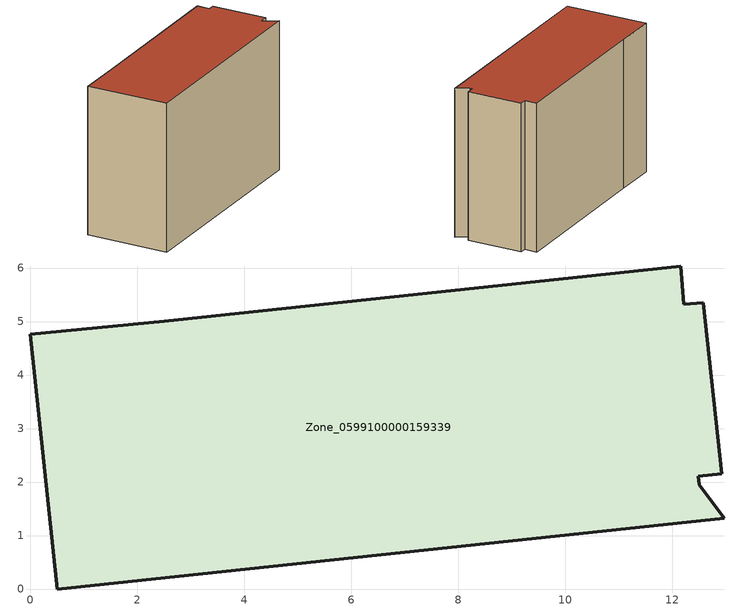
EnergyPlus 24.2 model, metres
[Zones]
Zone_0599100000159339
 floor ground (C_G): 0,4.76 2.51,5.01 12.16,6.04 12.22,5.32 12.58,5.35 12.92,2.16 12.49,2.11 12.5,1.95 12.97,1.32 0.51,0 z3.71
 wall outside (C_F): 2.51,5.01 0,4.76 0.51,0 12.97,1.32 12.5,1.95 12.49,2.11 12.92,2.16 12.58,5.35 12.22,5.32 12.16,6.04 2.51,5.01 z3.71:12.33
 roof outside (C_R): 12.97,1.32 12.5,1.95 12.49,2.11 12.92,2.16 12.58,5.35 12.22,5.32 12.16,6.04 2.51,5.01 0,4.76 0.51,0 z12.33
[BUILDING]
Pand.0599100000159339: North Axis=0; Terrain=City; Loads Convergence Tolerance Value=0.04; Temperature Convergence Tolerance Value=0.4; Solar Distribution=FullExterior; Maximum Number of Warmup Days=25; Minimum Number of Warmup Days=1
[Site:Location]
Rotterdam.The.Hague.AP_ZH_NLD Design_Conditions: Latitude=51.96; Longitude=4.45; Time Zone=1; Elevation=-4.5
[SITE:GROUNDTEMPERATURE:BUILDINGSURFACE]
18, 18, 18, 18, 18, 18, 18, 18, 18, 18, 18, 18
[MATERIAL] Thermal Absorptance=0.9; Solar Absorptance=0.7; Visible Absorptance=0.7
Name | Roughness | Thickness | Conductivity | Density | Specific Heat
G.TC.1946-1964 | MediumSmooth | 0.15 | 1 | 540 | 1210
F.TC.1946-1964 | Rough | 0.3 | 0.857143 | 1920 | 840
R.TC.1946-1964 | MediumRough | 0.2 | 0.235294 | 1500 | 1000
[CONSTRUCTION]
C_G: G.TC.1946-1964
C_F: F.TC.1946-1964
C_R: R.TC.1946-1964
[ZONE]
Zone_0599100000159339: Type=1; Multiplier=1; Ceiling Height=Autocalculate; Volume=Autocalculate; Floor Area=autocalculate; Part of Total Floor Area=Yes
[ZONEINFILTRATION:DESIGNFLOWRATE]
Infil_Zone_0599100000159339: Zone or ZoneList or Space or SpaceList=Zone_0599100000159339; Schedule=AlwaysOn; Design Flow Rate Calculation Method=Flow/Area; Flow Rate per Floor Area=0.003; Constant Term Coefficient=1; Temperature Term Coefficient=0; Velocity Term Coefficient=0; Velocity Squared Term Coefficient=0
[HVACTEMPLATE:ZONE:IDEALLOADSAIRSYSTEM]
Zone_0599100000159339: Maximum Heating Supply Air Temperature=50; Minimum Cooling Supply Air Temperature=13; Maximum Heating Supply Air Humidity Ratio=0.0156; Minimum Cooling Supply Air Humidity Ratio=0.0077; Heating Limit=NoLimit; Cooling Limit=NoLimit; Dehumidification Control Type=ConstantSensibleHeatRatio; Cooling Sensible Heat Ratio=0.7; Dehumidification Setpoint=60; Humidification Control Type=None; Humidification Setpoint=30; Outdoor Air Method=None; Outdoor Air Flow Rate per Person=0.00944; Outdoor Air Flow Rate per Zone Floor Area=0; Outdoor Air Flow Rate per Zone=0; Demand Controlled Ventilation Type=None; Outdoor Air Economizer Type=NoEconomizer; Heat Recovery Type=None; Sensible Heat Recovery Effectiveness=0.7; Latent Heat Recovery Effectiveness=0.65
[ZONECONTROL:THERMOSTAT]
ThermostatControl_Zone_0599100000159339: Zone or ZoneList=Zone_0599100000159339; Control Type Schedule=DualSetpointControlType; Control 1=Thermostat_Zone_0599100000159339; Temperature Difference Between Cutout And Setpoint=0
[THERMOSTATSETPOINT:DUALSETPOINT]
Thermostat_Zone_0599100000159339: Heating Setpoint Temperature Schedule=HeatingSetpoint_Zone_0599100000159339; Cooling Setpoint Temperature Schedule=CoolingSetpoint_Zone_0599100000159339
[SCHEDULE:COMPACT]
HeatingSetpoint_Zone_0599100000159339: Through: 12/31, For: AllDays, Until: 24:00, 21
CoolingSetpoint_Zone_0599100000159339: Through: 12/31, For: AllDays, Until: 24:00, 24
DualSetpointControlType: Through: 12/31, For: AllDays, Until: 24:00, 4
AlwaysOn: Through: 12/31, For: AllDays, Until: 24:00, 1
